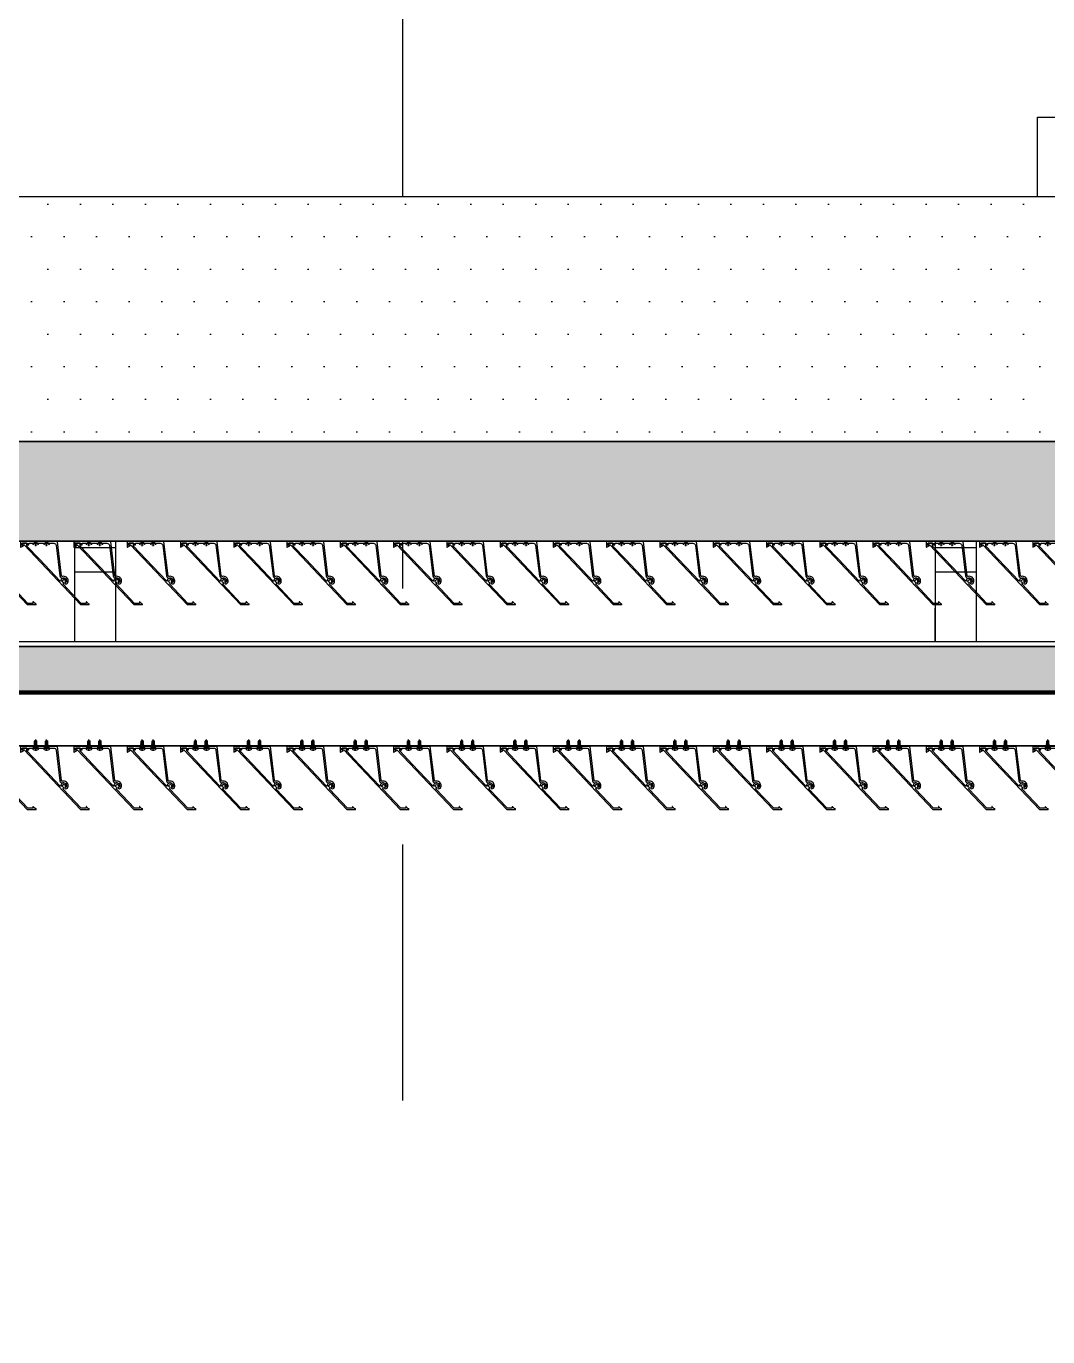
# Model space of a CAD drawing. Header units: millimetres. Extents: x 2519235 to 7246330, y 25937 to 201821.
# Drawn here: x 2734085 to 2735332, y 104425 to 106024 of the extents above; entities that cross this region are included whole.
import ezdxf
from ezdxf.enums import TextEntityAlignment as Align
from ezdxf.xclip import XClip

# ---------------------------------------------------------------- set-up
doc = ezdxf.new("R2010")
doc.units = ezdxf.units.MM
doc.header["$XCLIPFRAME"] = 0
doc.set_wipeout_variables(frame=1)
for name, pattern in [('CENTER', [50.8, 31.75, -6.35, 6.35, -6.35]), ('DXK_LINE_DOT2', [3.9198, 1.9599, -1.9599]), ('HIDDEN2', [4.7625, 3.175, -1.5875]), ('TA_GL_005.00000', [13.75, 5, -1.25, 1.25, -1.25, 5])]:
    doc.linetypes.add(name, pattern=pattern)
for name, color, linetype in [('000 - 0_SYM_DWG_GRID-BUBBLE_MAIN_COLOR_1', 7, 'Continuous'), ('000 - 0_SYM_DWG_GRIDLINE_MAIN_COLOR_251', 7, 'Continuous'), ('000 - EXISTING_CANOPY_MAIN_COLOR_1', 7, 'Continuous'), ('010 - ASPG_ACCESSORIES_MAIN_COLOR_1', 7, 'Continuous'), ('010 - ASPG_ACCESSORIES_MAIN_COLOR_251', 7, 'Continuous'), ('010 - ASPG_EXTR_DEF_SUB', 7, 'Continuous'), ('010 - ASPG_EXTR_MAIN_COLOR_2', 7, 'Continuous'), ('010 - ASPG_FLASHING_HATCH_', 7, 'Continuous'), ('010 - ASPG_FLASHING_MAIN_COLOR_2', 7, 'Continuous'), ('010 - ASPG_FLASHING_MAIN_COLOR_4', 7, 'Continuous'), ('010 - ASPG_FLASHING_WIPEOUT_', 7, 'Continuous'), ('010 - ASPG_FRAMING_MAIN_COLOR_2', 7, 'Continuous'), ('010 - ASPG_FRAMING_SUB_COLOR_2', 7, 'Continuous'), ('010 - ASPG_FRAMING_WIPEOUT_', 7, 'Continuous'), ('_BOLT-M10', 7, 'Continuous'), ('_C-SC', 7, 'Continuous'), ('_Hatch', 7, 'Continuous'), ('_LOUVER-SB', 7, 'Continuous'), ('_RCW03', 7, 'Continuous'), ('Center Line', 7, 'CENTER'), ('Xref-PLAN-106.940$0$_C400-250', 7, 'Continuous'), ('Xref-PLAN-106.940$0$_PP-Dim', 7, 'Continuous')]:
    doc.layers.add(name, color=color, linetype=linetype)
doc.layers.add('SCREW', color=7, linetype='Continuous', lineweight=5)
doc.styles.add('Arial', font='arial.ttf', dxfattribs={"height": 300})
doc.styles.add('TA', font='', dxfattribs={"height": 4.5})
doc.styles.get('TA').set_extended_font_data('Cordia New')
pattern_1 = [(0, (0, 0), (3.96875, 7.9375), [0, -7.9375])]
pattern_2 = [(0, (0, 0), (19.84375, 39.6875), [0, -39.6875])]

# ---------------------------------------------------------------- blocks, each defined once
blk = doc.blocks.new('Xref-PLAN-106.940$0$_C400-250')
at = {"color": 7}
blk.add_lwpolyline([(125, 0), (125, -400), (-125, -400), (-125, 0)], close=True, dxfattribs=at)
at = {"layer": 'Defpoints', "color": 7}
for p, q in [((0, -144.1), (0, -255.9)), ((-55.9, -200), (55.9, -200))]:
    blk.add_line(p, q, dxfattribs=at)
blk = doc.blocks.new('Xref-PLAN-106.940')
at = {"layer": 'Xref-PLAN-106.940$0$_PP-Dim', "color": 7}
for p, q in [((130644.2, 10358.4), (136394.2, 10358.4)), ((130644.2, 10058.4), (136394.2, 10058.4))]:
    blk.add_line(p, q, dxfattribs=at)
at = {"layer": 'Xref-PLAN-106.940$0$_C400-250', "color": 7}
blk.add_blockref('Xref-PLAN-106.940$0$_C400-250', (136519.2, 10458.4), dxfattribs=at)
blk = doc.blocks.new('_C-SC')
at = {"layer": '_Hatch'}
h = blk.add_hatch(dxfattribs=at)
h.set_pattern_fill('STEEL', scale=1.5)
h.set_pattern_definition([(45, (-1941.0177, -2436.031), (-3.367596, 3.367596), []), (45, (-1941.0177, -2433.6497), (-3.367596, 3.367596), [])])
h.paths.add_polyline_path([(3, 67), (3, 3, 0.414214), (13, -7), (50, -7), (50, -15), (-50, -15), (-50, -7), (-13, -7, 0.414214), (-3, 3), (-3, 67, 0.414214), (-13, 77), (-50, 77), (-50, 85), (50, 85), (50, 77), (13, 77, 0.414214)])
at = {"color": 7, "linetype": 'Continuous'}
for p, q in [((70, 135), (-70, 135)), ((-70, 135), (-70, -25)), ((70, 135), (70, -25))]:
    blk.add_line(p, q, dxfattribs=at)
at = {"color": 7, "linetype": 'DXK_LINE_DOT2'}
for p, q in [((-70, 135), (-70, -25)), ((70, 135), (-70, 135)), ((70, -25), (70, 135))]:
    blk.add_line(p, q, dxfattribs=at)
at = {"color": 7, "linetype": 'HIDDEN2'}
for p, q in [((-70, -25), (-70, -65)), ((-70, -30.1), (-70, -65)), ((70, -65), (70, -25)), ((70, -30.1), (70, -65)), ((-70, -65), (70, -65)), ((-70, -65), (70, -65))]:
    blk.add_line(p, q, dxfattribs=at)
at = {"color": 7}
blk.add_lwpolyline([(-50, 85), (50, 85), (50, 77), (13, 77, 0.414214), (3, 67), (3, 3, 0.414214), (13, -7), (50, -7), (50, -15), (-50, -15), (-50, -7), (-13, -7, 0.414214), (-3, 3), (-3, 67, 0.414214), (-13, 77), (-50, 77)], format="xyb", close=True, dxfattribs=at)
for points in [[(63, 60), (3, 60), (3, 10), (63, 10)], [(63, 60), (8, 60), (8, 10), (63, 10)]]:
    blk.add_lwpolyline(points, close=True, dxfattribs=at)
at = {"layer": '_BOLT-M10', "color": 7}
for p, q in [((0, 128.1), (0, 101.9)), ((-11.7, 115), (11.7, 115)), ((16, 35), (-10, 35)), ((3, 42), (-3, 42)), ((8, 42), (3, 42)), ((3, 28), (-3, 28)), ((8, 28), (3, 28))]:
    blk.add_line(p, q, dxfattribs=at)
blk.add_lwpolyline([(-8, 110.4), (0, 105.8), (8, 110.4), (8, 119.6), (0, 124.2), (-8, 119.6)], close=True, dxfattribs=at)
for radius in [10, 6.93]:
    blk.add_circle((0, 115), radius, dxfattribs=at)
at = {"layer": 'Defpoints', "color": 7}
for p, q in [((6.4, -6.4), (-6.4, 6.4)), ((-6.4, -6.4), (6.4, 6.4))]:
    blk.add_line(p, q, dxfattribs=at)
at = {"layer": 'Defpoints', "color": 7, "linetype": 'HIDDEN2'}
for p, q in [((0, -58.1), (0, -31.9)), ((-11.7, -45), (11.7, -45))]:
    blk.add_line(p, q, dxfattribs=at)
blk.add_lwpolyline([(-8, -40.4), (0, -35.8), (8, -40.4), (8, -49.6), (0, -54.2), (-8, -49.6)], close=True, dxfattribs=at)
for radius in [10, 6.93]:
    blk.add_circle((0, -45), radius, dxfattribs=at)
blk = doc.blocks.new('*U416')
at = {"color": 7}
for p, q in [((5400, -25), (-250, -25)), ((-250, -30.1), (5400, -30.1)), ((5400, -25), (5400, -144.9)), ((-250, -35.4), (5400, -35.4)), ((-250, -134.5), (5400, -134.5)), ((-250, -139.6), (5400, -139.6)), ((-250, -144.9), (5400, -144.9))]:
    blk.add_line(p, q, dxfattribs=at)
blk = doc.blocks.new('A$C53fc0519')
at = {"layer": '000 - EXISTING_CANOPY_MAIN_COLOR_1', "color": 7}
for p, q in [((17900.2, -13147.9), (17950.2, -13147.9)), ((17900.2, -13475), (17900.2, -13147.9)), ((17900.2, -13153.4), (17950.2, -13153.4)), ((17950.2, -13475), (17950.2, -13147.9)), ((19000.2, -13147.9), (18950.2, -13147.9)), ((18950.2, -13147.9), (18950.2, -13475)), ((18950.2, -13153.4), (19000.2, -13153.4)), ((19000.2, -13147.9), (19000.2, -13475)), ((17900.2, -13272.9), (17950.2, -13272.9)), ((18950.2, -13272.9), (19000.2, -13272.9)), ((17900.2, -13302.9), (17950.2, -13302.9)), ((18950.2, -13302.9), (19000.2, -13302.9)), ((17900.2, -13400), (17900.2, -13347.1)), ((17950.2, -13400), (17950.2, -13347.9)), ((18950.2, -13400), (18950.2, -13347.1)), ((19000.2, -13347.9), (19000.2, -13400)), ((17842.2, -13400), (17914.9, -13400)), ((17917.2, -13400), (17989.9, -13400)), ((17992.2, -13400), (18064.9, -13400)), ((18067.2, -13400), (18139.9, -13400)), ((18142.2, -13400), (18214.9, -13400)), ((18217.2, -13400), (18289.9, -13400)), ((18292.2, -13400), (18364.9, -13400)), ((18367.2, -13400), (18439.9, -13400)), ((18442.2, -13400), (18514.9, -13400)), ((18517.2, -13400), (18589.9, -13400)), ((18592.2, -13400), (18664.9, -13400)), ((18667.2, -13400), (18739.9, -13400)), ((18742.2, -13400), (18814.9, -13400)), ((18817.2, -13400), (18889.9, -13400)), ((18892.2, -13400), (18964.9, -13400)), ((18967.2, -13400), (19039.9, -13400)), ((19042.2, -13400), (19114.9, -13400)), ((17750.2, -13475), (19150.2, -13475))]:
    blk.add_line(p, q, dxfattribs=at)
blk = doc.blocks.new('*U1938')
at = {"layer": '000 - 0_SYM_DWG_GRIDLINE_MAIN_COLOR_251', "color": 7, "linetype": 'ByBlock', "ltscale": 5}
blk.add_line((20, 0), (-357, 0), dxfattribs=at)
at = {"color": 7, "style": 'TA', "flags": 1}
blk.add_attdef('LOCATION', (6, -6), '', height=4.5, rotation=270, dxfattribs=at)
at = {"layer": '000 - 0_SYM_DWG_GRID-BUBBLE_MAIN_COLOR_1', "color": 7, "style": 'Arial'}
blk.add_attdef('GRID-HEAD', text='', height=4, rotation=270, dxfattribs=at).set_placement((54, 0), align=Align.MIDDLE_CENTER)
blk = doc.blocks.new('W-1-PP17-ENT1_REV02_20260415-161303_PP17_ENT1_MAIN_DIMS_PL')
at = {"layer": '000 - 0_SYM_DWG_GRIDLINE_MAIN_COLOR_251', "color": 7, "linetype": 'TA_GL_005.00000', "xscale": 50.00000000000004, "yscale": 50.00000000000004, "zscale": 50.00000000000004, "rotation": 90}
blk.add_blockref('*U1938', (0, 0), dxfattribs=at)
blk = doc.blocks.new('A$C6d15e31b')
at = {"layer": '_RCW03', "color": 7}
blk.add_lwpolyline([(-4975.2, -12900), (774.8, -12900), (774.8, -13200), (-4975.2, -13200)], close=True, dxfattribs=at)
at = {"color": 7}
for name, p in [('W-1-PP17-ENT1_REV02_20260415-161303_PP17_ENT1_MAIN_DIMS_PL', (0, 0)), ('Xref-PLAN-106.940', (-135619.3, -23258.4))]:
    blk.add_blockref(name, p, dxfattribs=at)
at = {"layer": '000 - EXISTING_CANOPY_MAIN_COLOR_1', "color": 7}
blk.add_blockref('A$C53fc0519', (-18300, -52.1), dxfattribs=at)
at = {"layer": '_C-SC', "color": 7, "xscale": -1}
blk.add_blockref('_C-SC', (474.8, -13050), dxfattribs=at)
at = {"layer": '_LOUVER-SB', "color": 7}
blk.add_blockref('*U416', (-4675.2, -13050), dxfattribs=at)
blk = doc.blocks.new('PZG35-9D5')
at = {"layer": 'Center Line', "color": 7}
blk.add_line((0, 3.7), (0, -10.5), dxfattribs=at)
at = {"layer": 'SCREW', "color": 7}
for p, q in [((-1.4, 0), (-1.4, -1.1)), ((1.4, 0), (1.4, -0.6)), ((-1.9, -1.4), (1.9, -0.9)), ((-1.9, -1.4), (-1.4, -1.1)), ((-1.9, -1.4), (-1.4, -1.7)), ((-1.9, -2.7), (1.9, -2.2)), ((-1.9, -2.7), (-1.4, -2.4)), ((-1.9, -2.7), (-1.4, -3)), ((-1.9, -4), (-1.4, -3.7)), ((-1.9, -4), (-1, -3.9)), ((-1.9, -4), (-1.4, -4.3)), ((-1.4, -1.1), (1.4, -0.6)), ((-1.4, -1.7), (1.4, -1.2)), ((-1.4, -1.7), (-1.4, -2.4)), ((-1.4, -2.4), (1.4, -1.9)), ((-1.4, -3), (1.4, -2.5)), ((-1.4, -3), (-1.4, -3.7)), ((-1.4, -3.7), (-0.8, -3.6)), ((-1.4, -4.3), (-1.4, -8.1)), ((-1.4, -4.3), (-1.2, -4.3)), ((0, -9.5), (-1.4, -8.1)), ((0, -9.5), (1.4, -8.1)), ((0.6, -3.3), (1.4, -3.2)), ((0.7, -3.7), (1.9, -3.5)), ((0.7, -3.9), (1.4, -3.8)), ((0.7, -4.6), (1.4, -4.5)), ((0.7, -5), (1.9, -4.8)), ((0.7, -5.2), (1.4, -5.1)), ((1.9, -0.9), (1.4, -0.6)), ((1.9, -0.9), (1.4, -1.2)), ((1.4, -1.2), (1.4, -1.9)), ((1.9, -2.2), (1.4, -1.9)), ((1.9, -2.2), (1.4, -2.5)), ((1.4, -2.5), (1.4, -3.2)), ((1.9, -3.5), (1.4, -3.2)), ((1.9, -3.5), (1.4, -3.8)), ((1.4, -3.8), (1.4, -4.5)), ((1.9, -4.8), (1.4, -4.5)), ((1.9, -4.8), (1.4, -5.1)), ((1.4, -5.1), (1.4, -8.1))]:
    blk.add_line(p, q, dxfattribs=at)
blk.add_lwpolyline([(0, -9.5), (0.7, -5.2), (0.7, -3.6, 0.417657), (0.4, -3.3, 0.108102), (-0.8, -3.6), (-1.4, -4.7)], format="xyb", dxfattribs=at)
blk = doc.blocks.new('*U2951')
at = {"layer": 'SCREW', "color": 7}
blk.add_lwpolyline([(3, 1.8, 0.09906), (0.8, 2.5), (0.8, 2.3), (-0.8, 2.3), (-0.8, 2.5, 0.09906), (-3, 1.8, 0.266588), (-3.5, 1), (-3.5, 0.2, 0.414214), (-3.3, 0), (3.3, 0, 0.414214), (3.5, 0.2), (3.5, 1, 0.266588)], format="xyb", close=True, dxfattribs=at)
blk.add_blockref('PZG35-9D5', (0, 0), dxfattribs=at)
blk = doc.blocks.new('*U2950')
at = {"color": 7}
blk.add_point((0, 0), dxfattribs=at)
at = {"layer": '010 - ASPG_ACCESSORIES_MAIN_COLOR_1', "color": 7}
blk.add_lwpolyline([(-39.7, -0.6, 0.414214), (-40, -0.9), (-40, -7.4, 0.57735), (-39.7, -7.6), (-36.6, -5.8, 0.767327), (-36.8, -5.3), (-37.9, -5.3, -0.414214), (-38.2, -5), (-38.2, -2.8, -0.414214), (-38, -2.6), (-32.2, -2.6, -0.388879), (-32, -2.8), (-31.8, -4.3, 0.388879), (-31.3, -4.8), (-30.3, -4.8, 0.414214), (-30, -4.5), (-30, -2.9, -0.414214), (-29.7, -2.6), (0.4, -2.6, -0.378969), (3.4, -5.2), (8, -42.5, 0.446593), (11.6, -45.1, -0.489802), (16.1, -48.7), (16.1, -49.4, -0.18248), (15.8, -50, -0.267949), (15.3, -50.2, 1.122115), (15.1, -52.3, 0.405004), (18.1, -49.4), (18.1, -48.7, 0.489805), (11.2, -43.1, -0.446597), (9.9, -42.3), (4.9, -0.8, 0.364176), (4.6, -0.6)], format="xyb", close=True, dxfattribs=at)
at = {"layer": '010 - ASPG_EXTR_DEF_SUB', "color": 7}
for p in [(-40, -0.5), (43.4, -76.9), (43.4, -77.5)]:
    blk.add_point(p, dxfattribs=at)
at = {"layer": '010 - ASPG_EXTR_MAIN_COLOR_2', "color": 7}
blk.add_lwpolyline([(11.4, -48.2), (11.5, -47.4), (12.2, -47.6), (12.3, -46.8, -0.535538), (14.2, -49.2, 0.991572), (15.7, -49.6, 1.157025), (8.8, -48.8, -0.688558), (8.3, -49), (-17.1, -22.2), (-32.3, -6.1), (-32.3, -2.9, 0.414312), (-32.6, -2.6), (-37.5, -2.6, 0.414116), (-37.8, -2.9), (-37.8, -4.3, 0.414214), (-37.5, -4.6), (-36, -4.6, -0.205895), (-35.8, -4.7), (33.2, -77.5), (43.1, -77.5, 0.668179), (43.4, -77), (40.5, -74.2, 0.668179), (40, -74.4), (40, -76), (33.9, -76), (11.9, -52.8, -0.558354), (12.1, -52, 0.766275), (12, -50.4, -0.438583), (10.7, -48.1)], format="xyb", close=True, dxfattribs=at)
at = {"layer": 'SCREW', "color": 7, "rotation": 180}
for p in [(-21.6, -2.5), (-8.2, -2.5)]:
    blk.add_blockref('*U2951', p, dxfattribs=at)
blk = doc.blocks.new('*U1112')
at = {"color": 7}
blk.add_wipeout([(1440, 4), (60, 4), (60, 69.3), (1440, 69.3)], dxfattribs=at).dxf.layer = '010 - ASPG_FRAMING_WIPEOUT_'
at = {"layer": '010 - ASPG_FRAMING_MAIN_COLOR_2', "color": 7}
blk.add_lwpolyline([(1410, 69.3), (90, 69.3), (90, 6), (1410, 6)], close=True, dxfattribs=at)
at = {"layer": '010 - ASPG_FRAMING_SUB_COLOR_2', "color": 7}
for points in [[(1440, 4), (60, 4), (60, 69.3), (1440, 69.3)], [(60, 2), (60, 4), (1440, 4), (1440, 2)]]:
    blk.add_lwpolyline(points, close=True, dxfattribs=at)
at = {"color": 7, "rotation": 180}
for p in [(91.8, 69.3), (156.8, 69.3), (221.8, 69.3), (286.8, 69.3), (351.8, 69.3), (416.8, 69.3), (481.8, 69.3), (546.8, 69.3), (611.8, 69.3), (676.8, 69.3), (741.8, 69.3), (806.8, 69.3), (871.8, 69.3), (936.8, 69.3), (1001.8, 69.3), (1066.8, 69.3), (1131.8, 69.3), (1196.8, 69.3), (1261.8, 69.3), (1326.8, 69.3), (1391.8, 69.3)]:
    blk.add_blockref('*U2950', p, dxfattribs=at)
blk = doc.blocks.new('W-1-PP17-ENT1_REV02_20260416-153151_PP17_ENT1_ASPG_MAIN_UPPL')
at = {"color": 7, "rotation": 179.9999999999999}
blk.add_blockref('*U1112', (901, -13248), dxfattribs=at)
blk = doc.blocks.new('*U2908')
at = {"color": 7}
blk.add_wipeout([(0, -52), (3000, -52), (3000, -351), (0, -351)], dxfattribs=at).dxf.layer = '010 - ASPG_FLASHING_WIPEOUT_'
at = {"layer": '010 - ASPG_FLASHING_HATCH_'}
h = blk.add_hatch(dxfattribs=at)
h.set_pattern_fill('DOTS', scale=0.5)
h.set_pattern_definition(pattern_2)
h.paths.add_polyline_path([(0, -52), (3000, -52), (3000, -351), (0, -351)])
at = {"layer": '010 - ASPG_FLASHING_MAIN_COLOR_2', "color": 7}
blk.add_lwpolyline([(0, -52), (3000, -52), (3000, -351), (0, -351)], close=True, dxfattribs=at)
at = {"color": 7}
blk.add_wipeout([(0, 69.3), (3000, 69.3), (3000, -52), (0, -52)], dxfattribs=at).dxf.layer = '010 - ASPG_FLASHING_WIPEOUT_'
at = {"layer": '010 - ASPG_FLASHING_HATCH_'}
h = blk.add_hatch(dxfattribs=at)
h.set_pattern_fill('DOTS', scale=0.1)
h.set_pattern_definition(pattern_1)
h.paths.add_polyline_path([(0, 69.3), (3000, 69.3), (3000, -52), (0, -52)])
at = {"layer": '010 - ASPG_FLASHING_MAIN_COLOR_4', "color": 7}
blk.add_lwpolyline([(0, 69.3), (3000, 69.3), (3000, -52), (0, -52)], close=True, dxfattribs=at)
blk = doc.blocks.new('W-1-PP17-ENT1_REV03_20260621-000232_LOPF_FLASHING')
at = {"color": 7, "rotation": 180}
blk.add_blockref('*U2908', (2401, -13248), dxfattribs=at)
blk = doc.blocks.new('PZG35-9D5SUB')
at = {"layer": '010 - ASPG_ACCESSORIES_MAIN_COLOR_251', "color": 7}
for p, q in [((-1.4, 0), (-1.4, -1.1)), ((0, 3.7), (0, -10.5)), ((1.4, 0), (1.4, -0.6)), ((-1.9, -1.4), (1.9, -0.9)), ((-1.9, -1.4), (-1.4, -1.1)), ((-1.9, -1.4), (-1.4, -1.7)), ((-1.9, -2.7), (1.9, -2.2)), ((-1.9, -2.7), (-1.4, -2.4)), ((-1.9, -2.7), (-1.4, -3)), ((-1.9, -4), (-1.4, -3.7)), ((-1.9, -4), (-1, -3.9)), ((-1.9, -4), (-1.4, -4.3)), ((-1.4, -1.1), (1.4, -0.6)), ((-1.4, -1.7), (1.4, -1.2)), ((-1.4, -1.7), (-1.4, -2.4)), ((-1.4, -2.4), (1.4, -1.9)), ((-1.4, -3), (1.4, -2.5)), ((-1.4, -3), (-1.4, -3.7)), ((-1.4, -3.7), (-0.8, -3.6)), ((-1.4, -4.3), (-1.4, -8.1)), ((-1.4, -4.3), (-1.2, -4.3)), ((0, -9.5), (-1.4, -8.1)), ((0, -9.5), (1.4, -8.1)), ((0.6, -3.3), (1.4, -3.2)), ((0.7, -3.7), (1.9, -3.5)), ((0.7, -3.9), (1.4, -3.8)), ((0.7, -4.6), (1.4, -4.5)), ((0.7, -5), (1.9, -4.8)), ((0.7, -5.2), (1.4, -5.1)), ((1.9, -0.9), (1.4, -0.6)), ((1.9, -0.9), (1.4, -1.2)), ((1.4, -1.2), (1.4, -1.9)), ((1.9, -2.2), (1.4, -1.9)), ((1.9, -2.2), (1.4, -2.5)), ((1.4, -2.5), (1.4, -3.2)), ((1.9, -3.5), (1.4, -3.2)), ((1.9, -3.5), (1.4, -3.8)), ((1.4, -3.8), (1.4, -4.5)), ((1.9, -4.8), (1.4, -4.5)), ((1.9, -4.8), (1.4, -5.1)), ((1.4, -5.1), (1.4, -8.1))]:
    blk.add_line(p, q, dxfattribs=at)
blk.add_lwpolyline([(0, -9.5), (0.7, -5.2), (0.7, -3.6, 0.417657), (0.4, -3.3, 0.108102), (-0.8, -3.6), (-1.4, -4.7)], format="xyb", dxfattribs=at)
blk = doc.blocks.new('*U3457')
at = {"layer": '010 - ASPG_ACCESSORIES_MAIN_COLOR_251', "color": 7}
blk.add_lwpolyline([(3, 1.8, 0.09906), (0.8, 2.5), (0.8, 2.3), (-0.8, 2.3), (-0.8, 2.5, 0.09906), (-3, 1.8, 0.266588), (-3.5, 1), (-3.5, 0.2, 0.414214), (-3.3, 0), (3.3, 0, 0.414214), (3.5, 0.2), (3.5, 1, 0.266588)], format="xyb", close=True, dxfattribs=at)
at = {"layer": 'SCREW', "color": 7}
blk.add_blockref('PZG35-9D5SUB', (0, 0), dxfattribs=at)
blk = doc.blocks.new('*U3456')
at = {"color": 7}
blk.add_point((0, 0), dxfattribs=at)
at = {"layer": '010 - ASPG_ACCESSORIES_MAIN_COLOR_251', "color": 7}
for points in [[(-39.7, -0.6, 0.414214), (-40, -0.9), (-40, -7.4, 0.57735), (-39.7, -7.6), (-36.6, -5.8, 0.767327), (-36.8, -5.3), (-37.9, -5.3, -0.414214), (-38.2, -5), (-38.2, -2.8, -0.414214), (-38, -2.6), (-32.2, -2.6, -0.388879), (-32, -2.8), (-31.8, -4.3, 0.388879), (-31.3, -4.8), (-30.3, -4.8, 0.414214), (-30, -4.5), (-30, -2.9, -0.414214), (-29.7, -2.6), (0.4, -2.6, -0.378969), (3.4, -5.2), (8, -42.5, 0.446593), (11.6, -45.1, -0.489802), (16.1, -48.7), (16.1, -49.4, -0.18248), (15.8, -50, -0.267949), (15.3, -50.2, 1.122115), (15.1, -52.3, 0.405004), (18.1, -49.4), (18.1, -48.7, 0.489805), (11.2, -43.1, -0.446597), (9.9, -42.3), (4.9, -0.8, 0.364176), (4.6, -0.6)], [(11.4, -48.2), (11.5, -47.4), (12.2, -47.6), (12.3, -46.8, -0.535538), (14.2, -49.2, 0.991572), (15.7, -49.6, 1.157025), (8.8, -48.8, -0.688558), (8.3, -49), (-17.1, -22.2), (-32.3, -6.1), (-32.3, -2.9, 0.414312), (-32.6, -2.6), (-37.5, -2.6, 0.414116), (-37.8, -2.9), (-37.8, -4.3, 0.414214), (-37.5, -4.6), (-36, -4.6, -0.205895), (-35.8, -4.7), (33.2, -77.5), (43.1, -77.5, 0.668179), (43.4, -77), (40.5, -74.2, 0.668179), (40, -74.4), (40, -76), (33.9, -76), (11.9, -52.8, -0.558354), (12.1, -52, 0.766275), (12, -50.4, -0.438583), (10.7, -48.1)]]:
    blk.add_lwpolyline(points, format="xyb", close=True, dxfattribs=at)
at = {"layer": '010 - ASPG_EXTR_DEF_SUB', "color": 7}
for p in [(-40, -0.5), (43.4, -76.9), (43.4, -77.5)]:
    blk.add_point(p, dxfattribs=at)
at = {"layer": 'SCREW', "color": 7, "rotation": 180}
for p in [(-21.6, -2.5), (-8.2, -2.5)]:
    blk.add_blockref('*U3457', p, dxfattribs=at)
blk = doc.blocks.new('*U3453')
at = {"color": 7}
blk.add_wipeout([(1440, 4), (60, 4), (60, 69.3), (1440, 69.3)], dxfattribs=at).dxf.layer = '010 - ASPG_FRAMING_WIPEOUT_'
at = {"layer": '010 - ASPG_ACCESSORIES_MAIN_COLOR_251', "color": 7}
for points in [[(1440, 4), (60, 4), (60, 69.3), (1440, 69.3)], [(1410, 69.3), (90, 69.3), (90, 6), (1410, 6)], [(60, 2), (60, 4), (1440, 4), (1440, 2)]]:
    blk.add_lwpolyline(points, close=True, dxfattribs=at)
at = {"color": 7, "rotation": 180}
for p in [(91.8, 69.3), (156.8, 69.3), (221.8, 69.3), (286.8, 69.3), (351.8, 69.3), (416.8, 69.3), (481.8, 69.3), (546.8, 69.3), (611.8, 69.3), (676.8, 69.3), (741.8, 69.3), (806.8, 69.3), (871.8, 69.3), (936.8, 69.3), (1001.8, 69.3), (1066.8, 69.3), (1131.8, 69.3), (1196.8, 69.3), (1261.8, 69.3), (1326.8, 69.3), (1391.8, 69.3)]:
    blk.add_blockref('*U3456', p, dxfattribs=at)
blk = doc.blocks.new('W-1-PP17-ENT1_REV02_20260416-153151_PP17_ENT1_ASPG_MAIN_LOPLSUB')
at = {"color": 7, "rotation": 179.9999999999999}
blk.add_blockref('*U3453', (901, -13498), dxfattribs=at)
blk = doc.blocks.new('*U3469')
at = {"color": 7}
blk.add_wipeout([(0, -52), (3000, -52), (3000, -58), (0, -58)], dxfattribs=at).dxf.layer = '010 - ASPG_FLASHING_WIPEOUT_'
at = {"layer": '010 - ASPG_ACCESSORIES_MAIN_COLOR_251'}
h = blk.add_hatch(dxfattribs=at)
h.set_pattern_fill('DOTS', scale=0.5)
h.set_pattern_definition(pattern_2)
h.paths.add_polyline_path([(0, -52), (3000, -52), (3000, -58), (0, -58)])
at = {"layer": '010 - ASPG_ACCESSORIES_MAIN_COLOR_251', "color": 7}
blk.add_lwpolyline([(0, -52), (3000, -52), (3000, -58), (0, -58)], close=True, dxfattribs=at)
at = {"color": 7}
blk.add_wipeout([(0, 69.3), (3000, 69.3), (3000, -52), (0, -52)], dxfattribs=at).dxf.layer = '010 - ASPG_FLASHING_WIPEOUT_'
at = {"layer": '010 - ASPG_ACCESSORIES_MAIN_COLOR_251'}
h = blk.add_hatch(dxfattribs=at)
h.set_pattern_fill('DOTS', scale=0.1)
h.set_pattern_definition(pattern_1)
h.paths.add_polyline_path([(0, 69.3), (3000, 69.3), (3000, -52), (0, -52)])
at = {"layer": '010 - ASPG_ACCESSORIES_MAIN_COLOR_251', "color": 7}
blk.add_lwpolyline([(0, 69.3), (3000, 69.3), (3000, -52), (0, -52)], close=True, dxfattribs=at)
blk = doc.blocks.new('W-1-PP17-ENT1_REV04_20260821-163228มนตร์เพลงราคาบาวSUB')
at = {"color": 7, "rotation": 180}
blk.add_blockref('*U3469', (901, -13498), dxfattribs=at)

msp = doc.modelspace()

# ---------------------------------------------------------------- block references
at = {"color": 7}
msp.add_blockref('A$C6d15e31b', (2734544.161, 118712.942), dxfattribs=at)

# ---------------------------------------------------------------- next in the draw order: block references
at = {"layer": '010 - ASPG_ACCESSORIES_MAIN_COLOR_251', "color": 7}
msp.add_blockref('W-1-PP17-ENT1_REV04_20260821-163228มนตร์เพลงราคาบาวSUB', (2734544.161, 118712.942), dxfattribs=at)

# ---------------------------------------------------------------- next in the draw order: block references
ref = msp.add_blockref('W-1-PP17-ENT1_REV02_20260416-153151_PP17_ENT1_ASPG_MAIN_LOPLSUB', (2734544.161, 118712.942), dxfattribs=at)
XClip(ref).set_block_clipping_path([(-8153.1819314193, -13647.8428663971), (10088.6582331769, -13200)])

# ---------------------------------------------------------------- next in the draw order: block references
at = {"color": 7}
msp.add_blockref('W-1-PP17-ENT1_REV02_20260416-153151_PP17_ENT1_ASPG_MAIN_UPPL', (2734544.161, 118712.942), dxfattribs=at)

# ---------------------------------------------------------------- next in the draw order: block references
msp.add_blockref('W-1-PP17-ENT1_REV03_20260621-000232_LOPF_FLASHING', (2734544.161, 118712.942), dxfattribs=at)

doc.saveas('drawing.dxf')
